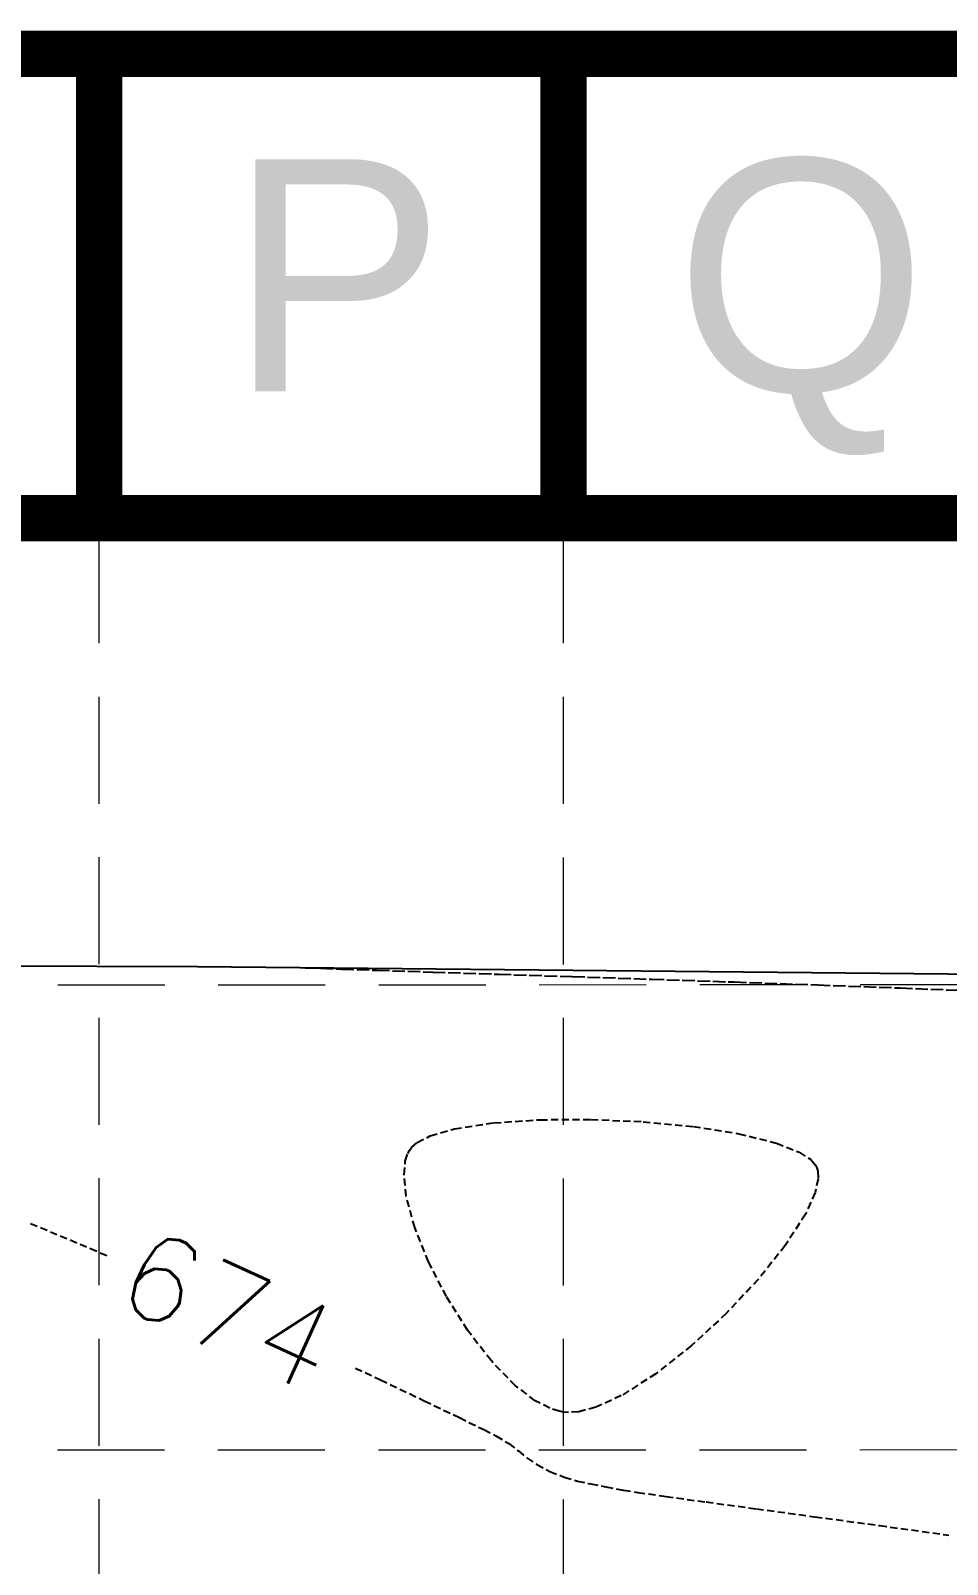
# Model space of a CAD drawing. Header units: inches. Extents: x 2507435 to 2508087, y 7097652 to 7098695.
# Drawn here: x 2507693.7 to 2507725.8, y 7098641.6 to 7098695.3 of the extents above; entities that cross this region are included whole.
import ezdxf
from ezdxf.enums import TextEntityAlignment as Align

# ---------------------------------------------------------------- set-up
doc = ezdxf.new("R2010")
doc.units = ezdxf.units.IN
doc.header["$MEASUREMENT"] = 0
doc.linetypes.add('DASHED7', pattern=[0.5317999999999998, 0.4379999999999999, -0.0938])
doc.linetypes.add('HIDDEN', pattern=[0.375, 0.25, -0.125])
for name, color, linetype in [('BASE', 7, 'Continuous'), ('CONT-MJR', 7, 'DASHED7'), ('CONT-MNR', 8, 'HIDDEN'), ('E-FENCE', 7, 'FENCE_LINE'), ('GRID', 254, 'HIDDEN')]:
    doc.layers.add(name, color=color, linetype=linetype)
doc.styles.get("Standard").update_dxf_attribs({"font": 'ARIAL.TTF'})
doc.linetypes.add('FENCE_LINE', pattern='A,0.75,-0.2,["x",Standard,S=0.1,R=0,X=-0.1,Y=-0.05],-0.075', length=1.025)

msp = doc.modelspace()

# ---------------------------------------------------------------- linework, layer by layer
at = {"layer": 'BASE', "color": 9}
msp.add_line((2507452.013975376, 7098678.232320917), (2508070.315568645, 7098678.232320917), dxfattribs=at)
at = {"layer": 'BASE', "const_width": 1.627109455971472}
for points in [[(2508086.586663205, 7097653.153363655), (2508086.586663205, 7098694.503415476), (2507435.742880816, 7098694.503415476), (2507435.742880816, 7097653.153363655)], [(2508070.315568645, 7097669.424458215), (2508070.315568645, 7098678.232320917), (2507452.013975376, 7098678.232320917), (2507452.013975376, 7097669.424458215)]]:
    msp.add_lwpolyline(points, close=True, dxfattribs=at)
for points in [[(2507696.080393772, 7098694.503415476), (2507696.080393772, 7098678.232320917)], [(2507712.351488332, 7098694.503415476), (2507712.351488332, 7098678.232320917)]]:
    msp.add_lwpolyline(points, dxfattribs=at)
at = {"layer": 'CONT-MJR', "color": 35, "elevation": 675}
for points in [[(2507703.301600612, 7098662.481454392), (2507703.457309564, 7098662.474964316)], [(2507703.457309564, 7098662.474964316), (2507703.83742375, 7098662.460232414)], [(2507703.83742375, 7098662.460232414), (2507704.569786153, 7098662.433928468)], [(2507707.774216651, 7098662.327643815), (2507710.081096932, 7098662.253146253)], [(2507712.663348395, 7098662.169441628), (2507715.441391268, 7098662.077973918)], [(2507724.154470633, 7098661.771432024), (2507726.919881433, 7098661.663351722)]]:
    msp.add_lwpolyline(points, dxfattribs=at)
at = {"layer": 'CONT-MJR', "color": 35, "extrusion": (-0.03386326974593411, -0.9994264750156033, 0), "elevation": -7179510.249956598}
msp.add_lwpolyline([(2265882.417726448, 675.0000000000009), (2265883.67094637, 675.0000000000009)], dxfattribs=at)
at = {"layer": 'CONT-MJR', "color": 35, "extrusion": (-0.03269196278948994, -0.9994654749259579, 0), "elevation": -7176849.803879137}
msp.add_lwpolyline([(2274296.183889235, 675), (2274298.136862477, 675)], dxfattribs=at)
at = {"layer": 'CONT-MJR', "color": 35, "extrusion": (-0.0323983483398666, -0.9994750357186761, 0), "elevation": -7176181.373760948}
msp.add_lwpolyline([(2276408.690451947, 675.0000000000009), (2276411.274059711, 675.0000000000009)], dxfattribs=at)
at = {"layer": 'CONT-MJR', "color": 35, "extrusion": (-0.03376726326047058, -0.9994297233582251, 0), "elevation": -7179292.564294804}
msp.add_lwpolyline([(2266582.958666761, 675.0000000000009), (2266585.854572739, 675.0000000000009)], dxfattribs=at)
at = {"layer": 'CONT-MJR', "color": 35, "extrusion": (-0.03500614555973932, -0.9993870970615193, 0), "elevation": -7182096.742480608}
msp.add_lwpolyline([(2257684.553151163, 675.0000000000009), (2257687.485834993, 675.0000000000009)], dxfattribs=at)
at = {"layer": 'CONT-MJR', "color": 35, "extrusion": (-0.03671186203714775, -0.9993258923823426, 0), "elevation": -7185939.732642878}
msp.add_lwpolyline([(2245425.697027365, 675), (2245428.586913934, 675)], dxfattribs=at)
at = {"layer": 'CONT-MNR', "color": 35, "extrusion": (0.1517176072665362, -0.9884238805519204, 0), "elevation": -6636018.394523678}
msp.add_lwpolyline([(3555670.230773083, 674), (3555671.626404549, 674)], dxfattribs=at)
at = {"layer": 'CONT-MNR', "color": 35, "extrusion": (0.06656100314813648, -0.997782357460741, 0), "elevation": -6915999.072976203}
msp.add_lwpolyline([(2974642.44403715, 674), (2974644.079487843, 674)], dxfattribs=at)
at = {"layer": 'CONT-MNR', "color": 35, "extrusion": (0.006240555737167057, -0.9999805275424575, 0), "elevation": -7082869.411193244}
msp.add_lwpolyline([(2551962.280485921, 674.0000000000009), (2551964.059923097, 674.0000000000009)], dxfattribs=at)
at = {"layer": 'CONT-MNR', "color": 35, "extrusion": (-0.04468985903485604, -0.9990009091584676, 0), "elevation": -7203634.315934174}
msp.add_lwpolyline([(2187969.904146693, 674.0000000000009), (2187971.728180573, 674.0000000000009)], dxfattribs=at)
at = {"layer": 'CONT-MNR', "color": 35, "elevation": 674}
for points in [[(2507715.147783165, 7098657.08275873), (2507716.90803395, 7098656.913754484)], [(2507707.227030947, 7098656.353514523), (2507707.683385516, 7098656.585651591)], [(2507707.683385516, 7098656.585651591), (2507708.53486982, 7098656.832570765)], [(2507706.809246934, 7098655.702054098), (2507706.893065098, 7098655.965690312)], [(2507720.615305435, 7098656.018788302), (2507721.0188012, 7098655.753824741)], [(2507721.234035901, 7098655.465494539), (2507721.266667997, 7098655.349418382)], [(2507721.266667997, 7098655.349418382), (2507721.279590773, 7098655.08185589)], [(2507706.843814604, 7098654.469376591), (2507706.764504279, 7098655.227114021)], [(2507707.140141136, 7098653.373332849), (2507706.843814604, 7098654.469376591)], [(2507721.176619674, 7098654.601136441), (2507720.834723576, 7098653.837628385)], [(2507707.621666036, 7098652.178235305), (2507707.140141136, 7098653.373332849)], [(2507695.773219903, 7098652.641523663), (2507696.404336283, 7098652.367693014)], [(2507720.129519627, 7098652.741188218), (2507719.181709173, 7098651.558073534)], [(2507719.181709173, 7098651.558073534), (2507718.062111229, 7098650.364531992)], [(2507709.814215493, 7098648.709614375), (2507708.995024758, 7098649.77527662)], [(2507716.841544809, 7098649.236811249), (2507715.590828928, 7098648.251158964)], [(2507714.380782601, 7098647.483822793), (2507713.489617996, 7098647.078379886)], [(2507708.704447136, 7098646.713176044), (2507709.562526879, 7098646.292563315)], [(2507712.365974667, 7098646.90908943), (2507712.204344038, 7098646.938739605)], [(2507712.531240783, 7098646.896156821), (2507712.365974667, 7098646.90908943)], [(2507712.889881997, 7098646.921498769), (2507712.531240783, 7098646.896156821)], [(2507709.988065728, 7098646.077405885), (2507710.435409041, 7098645.80433597)], [(2507711.41452076, 7098645.067848122), (2507711.873606181, 7098644.829542331)], [(2507712.378843688, 7098644.6295172), (2507712.841238369, 7098644.491789225)], [(2507714.4616474, 7098644.17004911), (2507714.960518729, 7098644.090444581)], [(2507715.947948406, 7098643.950366669), (2507717.356658937, 7098643.757065321)]]:
    msp.add_lwpolyline(points, dxfattribs=at)
at = {"layer": 'CONT-MNR', "color": 35, "extrusion": (-0.1558126604621685, -0.9877866241449624, 0), "elevation": -7402692.391927575}
msp.add_lwpolyline([(1371028.599457847, 674.0000000000009), (1371030.212681115, 674.0000000000009)], dxfattribs=at)
at = {"layer": 'CONT-MNR', "color": 35, "extrusion": (-0.2412087578897824, -0.9704732531694361, 0), "elevation": -7493940.089183418}
msp.add_lwpolyline([(721415.5760145455, 674), (721416.9382573909, 674)], dxfattribs=at)
at = {"layer": 'CONT-MNR', "color": 35, "extrusion": (0.8885310341932, -0.4588165224526712, 0), "elevation": -1028805.245117391}
msp.add_lwpolyline([(7457953.482583265, 674), (7457953.611126404, 674)], dxfattribs=at)
at = {"layer": 'CONT-MNR', "color": 35, "extrusion": (0.8071985027767711, -0.5902800836170395, 0), "elevation": -2165978.007323}
msp.add_lwpolyline([(7210274.02876531, 674), (7210274.147546135, 674)], dxfattribs=at)
at = {"layer": 'CONT-MNR', "color": 35, "extrusion": (0.6552932819241685, -0.7553745525665081, 0), "elevation": -3718860.667953368}
msp.add_lwpolyline([(6545959.77251071, 674), (6545960.043732682, 674)], dxfattribs=at)
at = {"layer": 'CONT-MNR', "color": 35, "extrusion": (0.3696988222381657, 0.929151645769254, 0), "elevation": 7522829.280587761}
msp.add_lwpolyline([(294312.8848801842, 674.0000000000009), (294312.03277937, 674.0000000000009)], dxfattribs=at)
at = {"layer": 'CONT-MNR', "color": 35, "extrusion": (0.9955918455121373, -0.09379166887168895, 0), "elevation": 1830857.685180324}
msp.add_lwpolyline([(7302565.260700508, 674), (7302565.737743464, 674)], dxfattribs=at)
at = {"layer": 'CONT-MNR', "color": 35, "extrusion": (0.7529230037678138, 0.6581086159573148, 0), "elevation": 6559807.355394509}
msp.add_lwpolyline([(3694388.403993074, 674), (3694388.152051948, 674)], dxfattribs=at)
at = {"layer": 'CONT-MNR', "color": 35, "extrusion": (0.8940240045816958, 0.448019061237028, 0), "elevation": 5422295.937723289}
msp.add_lwpolyline([(5222861.58362054, 674), (5222861.473290244, 674)], dxfattribs=at)
at = {"layer": 'CONT-MNR', "color": 35, "extrusion": (0.9778191686404007, -0.2094508855063531, 0), "elevation": 965278.343992403}
msp.add_lwpolyline([(7466445.453218698, 674.0000000000009), (7466444.961594618, 674.0000000000009)], dxfattribs=at)
at = {"layer": 'CONT-MNR', "color": 35, "extrusion": (0.8410564855163716, -0.5409473062793172, 0), "elevation": -1730862.79976562}
msp.add_lwpolyline([(7326913.679017272, 674), (7326912.375370982, 674)], dxfattribs=at)
at = {"layer": 'CONT-MNR', "color": 35, "extrusion": (0.3863001275705892, 0.9223731411088176, 0), "elevation": 7516329.731705667}
msp.add_lwpolyline([(429181.4657094078, 674.0000000000009), (429179.1937097437, 674.0000000000009)], dxfattribs=at)
at = {"layer": 'CONT-MNR', "color": 35, "extrusion": (0.8888725502462376, 0.458154547525996, 0), "elevation": 5481312.245706035}
msp.add_lwpolyline([(5160878.03828846, 674.0000000000009), (5160879.414247129, 674.0000000000009)], dxfattribs=at)
at = {"layer": 'CONT-MNR', "color": 35, "extrusion": (0.8462157906361518, 0.5328403472692667, 0), "elevation": 5904509.961311564}
msp.add_lwpolyline([(4670781.000275591, 674.0000000000009), (4670782.394608817, 674.0000000000009)], dxfattribs=at)
at = {"layer": 'CONT-MNR', "color": 35, "extrusion": (0.6786192551799801, -0.7344902358091421, 0), "elevation": -3512103.616660451}
msp.add_lwpolyline([(6659175.253944717, 674), (6659173.592157587, 674)], dxfattribs=at)
at = {"layer": 'CONT-MNR', "color": 35, "extrusion": (-0.4254243885209271, -0.9049939721631274, 0), "elevation": -7491072.950845554}
msp.add_lwpolyline([(-750480.2138892189, 674.0000000000009), (-750479.243763058, 674.0000000000009)], dxfattribs=at)
at = {"layer": 'CONT-MNR', "color": 35, "extrusion": (0.7156779690707551, 0.698430414992617, 0), "elevation": 6752624.830999316}
msp.add_lwpolyline([(3328884.45537198, 674), (3328885.685419966, 674)], dxfattribs=at)
at = {"layer": 'CONT-MNR', "color": 35, "extrusion": (-0.4300741665967122, -0.902793559583886, 0), "elevation": -7487113.272494449}
msp.add_lwpolyline([(-789004.3694723872, 674), (-789002.6659486657, 674)], dxfattribs=at)
at = {"layer": 'CONT-MNR', "color": 35, "extrusion": (-0.6031836064967198, -0.7976023676329016, 0), "elevation": -7174508.283621273}
msp.add_lwpolyline([(-2281631.16143531, 674), (-2281632.028547883, 674)], dxfattribs=at)
at = {"layer": 'CONT-MNR', "color": 35, "extrusion": (0.5355369084794076, -0.8445118232779922, 0), "elevation": -4651918.122537253}
msp.add_lwpolyline([(5919383.604682012, 674.0000000000009), (5919382.171846741, 674.0000000000009)], dxfattribs=at)
at = {"layer": 'CONT-MNR', "color": 35, "extrusion": (-0.4346637921280693, -0.9005927980018754, 0), "elevation": -7483000.280473593}
msp.add_lwpolyline([(-827101.6651348397, 674.0000000000009), (-827100.3006148501, 674.0000000000009)], dxfattribs=at)
at = {"layer": 'CONT-MNR', "color": 35, "extrusion": (-0.4585621052387984, -0.8886623631272798, 0), "elevation": -7458242.093028571}
msp.add_lwpolyline([(-1026661.372706694, 674), (-1026661.945510648, 674)], dxfattribs=at)
at = {"layer": 'CONT-MNR', "color": 35, "extrusion": (0.3025215740033896, 0.9531425377468534, 0), "elevation": 7524659.40096487}
msp.add_lwpolyline([(-242713.3291853834, 674.0000000000009), (-242712.9825580441, 674.0000000000009)], dxfattribs=at)
at = {"layer": 'CONT-MNR', "color": 35, "extrusion": (0.2530686410049433, -0.9674483257207649, 0), "elevation": -6232950.586013832}
msp.add_lwpolyline([(4222528.186017616, 674), (4222527.566102336, 674)], dxfattribs=at)
at = {"layer": 'CONT-MNR', "color": 35, "extrusion": (-0.4512154976578935, -0.8924150237828471, 0), "elevation": -7466456.018240935}
msp.add_lwpolyline([(-965101.5307134194, 674), (-965101.05387379, 674)], dxfattribs=at)
at = {"layer": 'CONT-MNR', "color": 35, "extrusion": (0.6047158307865683, 0.7964413123363895, 0), "elevation": 7170106.979537075}
msp.add_lwpolyline([(2295419.304891779, 674.0000000000009), (2295418.882865172, 674.0000000000009)], dxfattribs=at)
at = {"layer": 'CONT-MNR', "color": 35, "extrusion": (0.6288695915525033, 0.7775107953080702, 0), "elevation": 7096296.595136926}
msp.add_lwpolyline([(2514350.130683541, 674.0000000000009), (2514349.74354832, 674.0000000000009)], dxfattribs=at)
at = {"layer": 'CONT-MNR', "color": 35, "extrusion": (0.5709313192745451, 0.8209978250101687, 0), "elevation": 7259703.147474642}
msp.add_lwpolyline([(1994013.593128226, 674), (1994013.176573554, 674)], dxfattribs=at)
at = {"layer": 'CONT-MNR', "color": 35, "extrusion": (-0.3681045880544793, -0.9297843901965887, 0), "elevation": -7523309.400251315}
msp.add_lwpolyline([(-281412.3755340716, 674), (-281411.8321419554, 674)], dxfattribs=at)
at = {"layer": 'CONT-MNR', "color": 35, "extrusion": (-0.2160086792714155, -0.9763914432641341, 0), "elevation": -7472743.479384946}
msp.add_lwpolyline([(915140.539060035, 674), (915141.0189700688, 674)], dxfattribs=at)
at = {"layer": 'CONT-MNR', "color": 35, "extrusion": (-0.18360700005321, -0.9829997301787323, 0), "elevation": -7438399.235970413}
msp.add_lwpolyline([(1161720.70636903, 674), (1161721.239221274, 674)], dxfattribs=at)
at = {"layer": 'CONT-MNR', "color": 35, "extrusion": (-0.1880389134531441, -0.9821615788796471, 0), "elevation": -7443563.468579151}
msp.add_lwpolyline([(1128158.8188624, 674.0000000000009), (1128159.458304404, 674.0000000000009)], dxfattribs=at)
at = {"layer": 'CONT-MNR', "color": 35, "extrusion": (-0.1404548934732079, -0.9900870784428155, 0), "elevation": -7380496.626054461}
msp.add_lwpolyline([(1485816.879299719, 674.0000000000009), (1485817.87661571, 674.0000000000009)], dxfattribs=at)
at = {"layer": 'CONT-MNR', "color": 35, "extrusion": (-0.1345087333652099, -0.9909124081615321, 0), "elevation": -7371444.065276569}
msp.add_lwpolyline([(1530098.664501668, 674), (1530100.443381296, 674)], dxfattribs=at)
at = {"layer": 'CONT-MNR', "color": 35, "extrusion": (-0.1344150725910706, -0.9909251173829117, 0), "elevation": -7371299.408594487}
msp.add_lwpolyline([(1530797.178985956, 674), (1530799.247194474, 674)], dxfattribs=at)
at = {"layer": 'CONT-MNR', "color": 35, "extrusion": (-0.1351467175763977, -0.9908255975338573, 0), "elevation": -7372427.714308532}
msp.add_lwpolyline([(1525355.992433264, 674), (1525358.282329847, 674)], dxfattribs=at)
at = {"layer": 'CONT-MNR', "color": 35, "extrusion": (-0.1365396213051795, -0.9906346106480625, 0), "elevation": -7374564.983929031}
msp.add_lwpolyline([(1514991.613833113, 674.0000000000009), (1514994.057780672, 674.0000000000009)], dxfattribs=at)
at = {"layer": 'E-FENCE'}
for p, q in [((2507659.484874331, 7098662.654453793), (2507699.531041614, 7098662.517743161)), ((2507699.531041614, 7098662.517743161), (2507739.42901145, 7098662.133756677))]:
    msp.add_line(p, q, dxfattribs=at)
at = {"layer": 'GRID', "color": 252, "linetype": 'HIDDEN', "lineweight": 0, "ltscale": 15}
for p, q in [((2507696.080393772, 7097734.475335134), (2507696.080393772, 7098678.232320917)), ((2507712.351488332, 7097734.472776977), (2507712.351488332, 7098678.232320917)), ((2507452.754008069, 7098661.85189639), (2508070.048231695, 7098661.932385528)), ((2507452.741878809, 7098645.535072189), (2508070.048231695, 7098645.661290968))]:
    msp.add_line(p, q, dxfattribs=at)

# ---------------------------------------------------------------- texts
at = {"layer": 'BASE'}
for s, p in [('P', (2507704.413116949, 7098686.745405999)), ('Q', (2507720.684211508, 7098686.745405999))]:
    msp.add_text(s, height=8.135547279857356, dxfattribs=at).set_placement(p, align=Align.MIDDLE_CENTER)
at = {"layer": 'CONT-MNR', "color": 35, "insert": (2507697.728412027, 7098653.466165267, 674), "char_height": 3, "width": 12, "attachment_point": 1, "rotation": 335.52484152110907}
msp.add_mtext('\\Ftxt.shx;\\W1.0000000000;\\T1.0000000000;\\o\\l674', dxfattribs=at)

doc.saveas('drawing.dxf')
